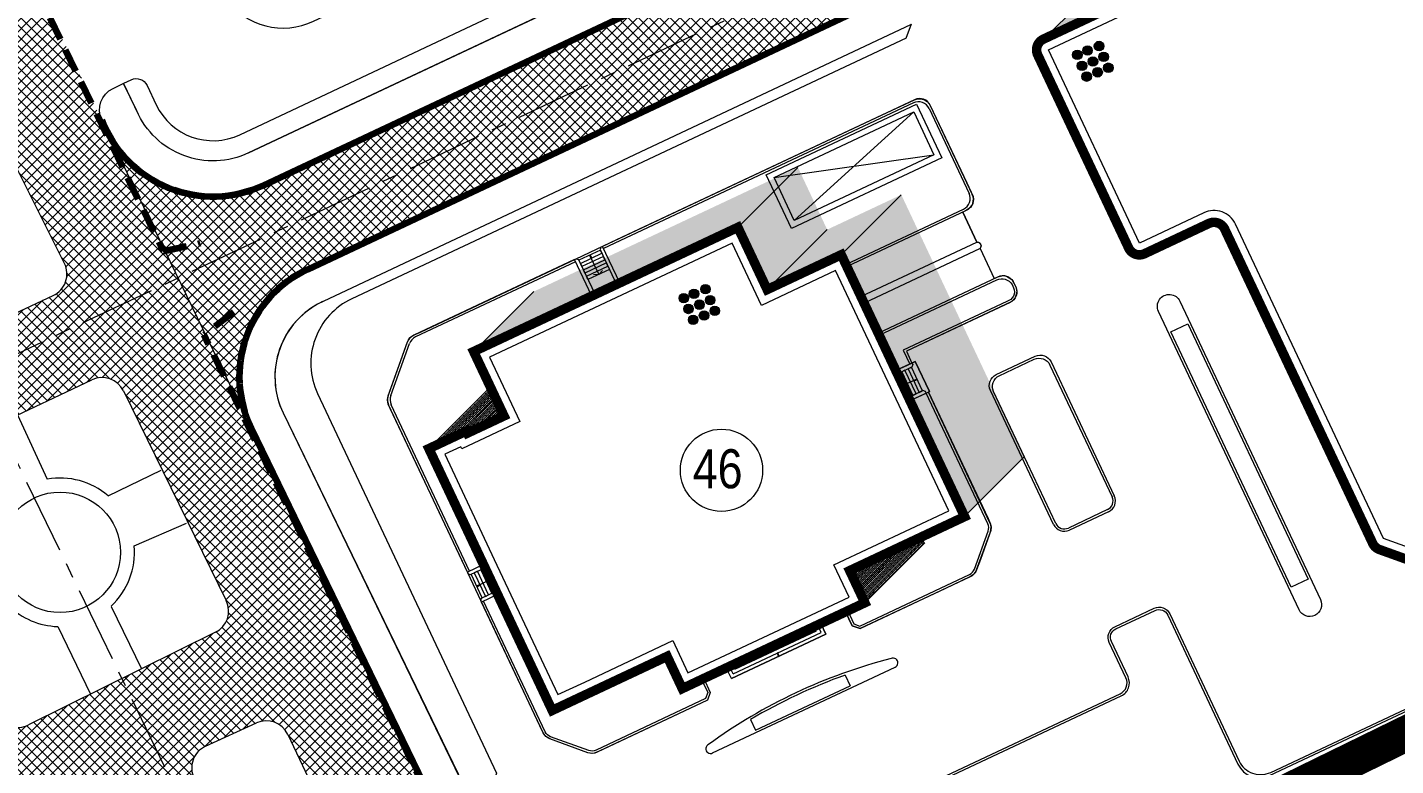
# Model space of a CAD drawing. Header units: millimetres. Extents: x 89040 to 596321, y -313033 to 2401191.
# Drawn here: x 595918.1 to 596033.4, y 1200235.4 to 1200297.7 of the extents above; entities that cross this region are included whole.
import ezdxf

# ---------------------------------------------------------------- set-up
doc = ezdxf.new("R2010")
doc.units = ezdxf.units.MM
doc.header["$MEASUREMENT"] = 0
for name, pattern in [('CENTER', [50.800000000000004, 31.75, -6.349999999999999, 6.349999999999999, -6.349999999999999]), ('DASHDOT2', [0.5, 0.25, -0.125, 0, -0.125]), ('DUONG', [3, 2, -1]), ('HIDDEN', [0.375, 0.25, -0.125])]:
    doc.linetypes.add(name, pattern=pattern)
for name, color, linetype, lineweight in [('BONGDO', 251, 'Continuous', 9), ('BOVIA', 3, 'Continuous', 25), ('CONGTRINH', 7, 'Continuous', 20), ('CONGTRINH2', 30, 'Continuous', 18), ('G-netthay', 1, 'Continuous', 9), ('KICHTHUOC', 2, 'Continuous', 18), ('LEDUONG', 6, 'Continuous', 20), ('LONGDUONG', 4, 'Continuous', 90), ('MANH', 8, 'Continuous', 9), ('MEPDUONG', 7, 'Continuous', 25), ('RANHDAT', 1, 'DASHDOT2', 25), ('SO', 61, 'Continuous', 18), ('tang cao', 7, 'Continuous', 5), ('truc', 8, 'CENTER', 9)]:
    doc.layers.add(name, color=color, linetype=linetype, lineweight=lineweight)
doc.layers.add('DUONG NOI BO CONG TRINH', color=7, linetype='Continuous', lineweight=20, true_color=0x5e5e5e)
doc.styles.add('STYLE2', font='VHELVCN.TTF')
pattern_1 = [(45, (594650.3527654881, 1198136.11866812), (-0.4419417382415922, 0.4419417382415923), []), (135, (594650.3527654881, 1198136.11866812), (-0.4419417382415923, -0.4419417382415922), [])]
pattern_2 = [(45, (27179.21699432831, -3.795911343069747), (-0.4419417382415922, 0.4419417382415923), []), (135, (27179.21699432831, -3.795911343069747), (-0.4419417382415923, -0.4419417382415922), [])]
pattern_3 = [(45, (594650.3527654881, 1198136.11866812), (-0.1767766952966369, 0.1767766952966369), []), (45, (594650.5295421833, 1198136.11866812), (-0.1767766952966369, 0.1767766952966369), [0.3125, -0.0625, 0, -0.0625])]

msp = doc.modelspace()

# ---------------------------------------------------------------- hatches: boundary and pattern name
at = {"layer": 'BONGDO'}
h = msp.add_hatch(dxfattribs=at)
h.set_pattern_fill('ANSI35', color=256, style=0)
h.set_pattern_definition(pattern_3)
h.paths.add_polyline_path([(596059.3600646277, 1200263.820028995), (596064.4097821949, 1200268.869746563), (596041.39580217, 1200317.015467618), (596008.2372497418, 1200301.193723241), (596003.1877176563, 1200296.144191156), (596036.3382707557, 1200311.957936204)])
h = msp.add_hatch(dxfattribs=at)
h.set_pattern_fill('ANSI35', color=256, style=0)
h.set_pattern_definition(pattern_3)
h.paths.add_polyline_path([(595997.0570761608, 1200256.437270604), (596002.114607575, 1200261.494802018), (595991.7255928613, 1200283.572582097), (595985.4812837037, 1200280.634233247), (595983.0127663072, 1200285.882701889), (595960.7540208123, 1200275.408531315), (595955.696489398, 1200270.350999901), (595977.9572349008, 1200280.820918133), (595980.4247539716, 1200275.577173189), (595986.6680614472, 1200278.515050683)])
h = msp.add_hatch(dxfattribs=at)
h.set_pattern_fill('ANSI35', color=256, style=0)
h.set_pattern_definition(pattern_3)
h.paths.add_polyline_path([(595951.9227026259, 1200262.165125884), (595956.9802340401, 1200267.222657298), (595958.0969675826, 1200264.849477719)])
h = msp.add_hatch(dxfattribs=at)
h.set_pattern_fill('ANSI35', color=256, style=0)
h.set_pattern_definition(pattern_3)
h.paths.add_polyline_path([(595988.6527645722, 1200249.166951026), (595993.7102959863, 1200254.224482441), (595993.4673689095, 1200254.740728757), (595987.3782598109, 1200251.875411511)])
at = {"layer": 'DUONG NOI BO CONG TRINH'}
h = msp.add_hatch(dxfattribs=at)
h.set_pattern_fill('NET', color=256, scale=5, angle=45, style=0)
h.set_pattern_definition(pattern_1)
h.paths.add_polyline_path([(595925.0451197465, 1200288.445026297), (595936.945767983, 1200263.871241082), (595936.2530274832, 1200265.770624282), (595936.0124330557, 1200267.078490529), (595935.9459374329, 1200268.229790137), (595935.9832160597, 1200269.092450465), (595936.1817802583, 1200270.388779408), (595936.7764856272, 1200272.219922163), (595937.3565670933, 1200273.350602297), (595938.1133428816, 1200274.446739759), (595939.5471033535, 1200275.914510199), (595940.4287001612, 1200276.570059491), (595942.3120534109, 1200277.572187762), (595945.5342314932, 1200279.091193384), (595948.2110769158, 1200280.353117196), (596049.9643682521, 1200328.321856873), (596074.5170916351, 1200339.896550732), (596077.6646039644, 1200341.408469552), (596080.2086631577, 1200343.026239926), (596081.9784701855, 1200344.516051168), (596084.1261692905, 1200346.902090203), (596085.5643509864, 1200349.061087448), (596087.0357103917, 1200352.224014194), (596087.6468357157, 1200353.908168238), (596089.8152206452, 1200359.883856209), (596092.7088450593, 1200367.858176806), (596094.1756830805, 1200371.90052473), (596095.0725189293, 1200374.372046793), (596103.9059467771, 1200398.71542228), (596114.7561151091, 1200428.616580283), (596115.6179753874, 1200430.831295922), (596116.5673230711, 1200432.297770049), (596117.545875838, 1200433.303432909), (596118.7801348323, 1200434.178181174), (596119.6955106603, 1200434.629465718), (596120.979309726, 1200435.040499273), (596122.7681160187, 1200435.243052765), (596124.5147252344, 1200435.050059633), (596100.9005418787, 1200440.333102285), (596103.2986284912, 1200439.368718926), (596104.3138731247, 1200438.639606227), (596105.7564790926, 1200437.043437627), (596106.5394515564, 1200435.600849175), (596106.9025765792, 1200434.515697753), (596107.1539326629, 1200432.526095417), (596107.0796341716, 1200431.43831989), (596106.6741345157, 1200429.797256086), (596105.7787515523, 1200427.32973792), (596079.8850022452, 1200355.971113275), (596079.3207820983, 1200354.451550818), (596078.6154123041, 1200353.025206269), (596077.5891441084, 1200351.529209079), (596077.1034466351, 1200350.961911648), (596075.6068632065, 1200349.577286487), (596074.3711951786, 1200348.733516639), (596071.4823235162, 1200347.310286677), (596065.8760281785, 1200344.66735574), (595947.1076921333, 1200288.677349726), (595941.8389849938, 1200286.193565291), (595939.2361912064, 1200284.966551049), (595938.0053084913, 1200284.386285863), (595935.9719329431, 1200283.686719213), (595933.7385576979, 1200283.435364522), (595931.859721075, 1200283.612588426), (595929.0434546762, 1200284.599787405), (595926.9456070943, 1200286.079494746), (595926.0179164142, 1200287.052745957)])
h = msp.add_hatch(dxfattribs=at)
h.set_pattern_fill('NET', color=256, scale=5, angle=45, style=0)
h.set_pattern_definition(pattern_2)
h.paths.add_polyline_path([(595810.1231967779, 1200324.610406546), (595818.802346296, 1200328.685269117), (595827.2029031743, 1200327.369663982), (595835.4944599244, 1200326.799554892), (595840.1525740138, 1200326.791251856), (595843.8367138072, 1200326.943266332), (595847.0587437641, 1200327.191544895), (595850.9018787062, 1200327.76908508), (595853.3695631555, 1200328.892747491), (595855.0295119643, 1200330.206003743), (595856.7955761503, 1200332.535043321), (595857.5979283877, 1200334.440486701), (595858.0298784586, 1200337.34779139), (595857.891335913, 1200339.006603277), (595854.8548250273, 1200346.197983155), (595889.0355967165, 1200362.801503947), (595889.6251019469, 1200361.584227826), (595891.1185441595, 1200358.50040185), (595892.9174590782, 1200355.920541642), (595895.2602106512, 1200354.118573911), (595896.9651440652, 1200353.369269509), (595898.5031159223, 1200352.990376314), (595901.5505506232, 1200352.96205319), (595904.467232519, 1200353.854004316), (595906.2509028099, 1200354.959902598), (595908.9442161762, 1200357.620455672), (595911.7702661391, 1200360.787826934), (595915.3953445728, 1200365.300212201), (595918.9535419897, 1200370.3356825), (595921.4400125177, 1200374.30863209), (595924.5998595125, 1200380.077064081), (595933.1062333314, 1200384.231052791), (595933.0022470026, 1200383.358830707), (595933.1896111144, 1200382.287238274), (595933.6347315024, 1200381.462830652), (595934.1551044058, 1200380.919053186), (595934.8188617448, 1200380.623283621), (595932.4794608008, 1200375.715798706), (595929.2069621806, 1200369.761473444), (595927.618232046, 1200370.166223576), (595926.2344439022, 1200369.828014397), (595925.126186496, 1200368.836465767), (595924.5702460756, 1200367.964383557), (595921.4987369668, 1200363.465091338), (595918.2681155164, 1200359.227012747), (595915.3210736242, 1200355.723989234), (595912.2992700066, 1200352.436513532), (595909.5220015869, 1200349.651942796), (595906.9740434403, 1200347.27492914), (595905.3634020602, 1200345.852011036), (595903.0948989176, 1200342.938072346), (595902.1895067951, 1200340.373483236), (595901.9842319695, 1200338.357705778), (595902.152932302, 1200336.528622167), (595902.9840912906, 1200333.999097311), (595904.0456636086, 1200331.90745243), (595910.2303829173, 1200319.036146513), (595920.9365285937, 1200296.928903353), (595963.5167318955, 1200209.004552549), (595964.8591246655, 1200206.232630301), (595965.4346752694, 1200205.255064455), (595967.4333712492, 1200203.35760968), (595969.7917128537, 1200202.418533096), (595973.1371340326, 1200202.568906158), (595927.6236376934, 1200180.422966774), (595930.9578917549, 1200184.284814708), (595931.2731185947, 1200187.708074128), (595929.9360371773, 1200191.161925928), (595927.3499077284, 1200196.502054327), (595906.9811175223, 1200238.561803146), (595883.5312488109, 1200286.983706355), (595879.8285520201, 1200294.629447481), (595868.867679185, 1200317.262679676), (595867.817815033, 1200318.969803082), (595865.5220705147, 1200321.151875024), (595862.6296992628, 1200322.515026831), (595859.8675385062, 1200322.90407121), (595856.4440493188, 1200322.432773105), (595851.2452811591, 1200321.622943274), (595846.7432909746, 1200321.139357106), (595842.941972343, 1200320.886085349), (595837.9963682514, 1200320.767283826), (595830.3173094773, 1200321.053934858), (595823.0121730769, 1200321.863044979), (595816.0294820538, 1200323.13699062)])
edge = h.paths.add_edge_path(flags=16)
edge.add_arc((595945.7288704867, 1200202.143017455), 5, 0, 360)
edge = h.paths.add_edge_path(flags=16)
edge.add_line((595892.4231735965, 1200337.60836309), (595883.558788853, 1200355.225613473))
edge.add_arc((595881.7722020486, 1200354.326665427), 2.000000000000235, 26.70994282851439, 115.5861520820951)
edge.add_line((595880.908466507, 1200356.13053929), (595865.1189503196, 1200348.570162376))
edge.add_arc((595865.9826858612, 1200346.766288512), 1.999999999999899, 115.5861520821008, 205.8948835864992)
edge.add_line((595864.183492299, 1200345.892845597), (595872.7158165312, 1200328.317223244))
edge.add_arc((595874.5150100932, 1200329.190666159), 2, 205.8948835864968, 295.0033109118431)
edge.add_line((595875.3603513597, 1200327.378099431), (595891.4819280584, 1200334.896848315))
edge.add_arc((595890.636586792, 1200336.709415043), 2, 295.0033109118436, 386.7099428284974)
edge = h.paths.add_edge_path(flags=16)
edge.add_line((595879.1593257679, 1200320.093794528), (595894.8910002946, 1200327.331502841))
edge.add_arc((595895.7269199918, 1200325.514571841), 1.999999999999998, 26.511608429328078, 114.70585104970101, ccw=False)
edge.add_line((595897.5166078741, 1200326.407330086), (595906.2774519337, 1200308.844707121))
edge.add_arc((595904.4877640513, 1200307.951948876), 1.999999999999958, -64.54415459864498, 26.511608429313583, ccw=False)
edge.add_line((595905.3473948471, 1200306.146115302), (595889.6442367319, 1200298.670942338))
edge.add_arc((595888.7846059361, 1200300.476775911), 2, 206.2793245791068, 295.45584540135786, ccw=False)
edge.add_line((595886.991313424, 1200299.591280589), (595878.2019529527, 1200317.391368206))
edge.add_arc((595879.9952454648, 1200318.276863528), 2, 114.70585104969271, 206.2793245791068, ccw=False)
edge = h.paths.add_edge_path(flags=16)
edge.add_line((595921.2130952923, 1200277.784503163), (595911.2360813601, 1200297.638096629))
edge.add_arc((595909.449038674, 1200296.740055183), 2.000000000000139, 26.6808718854185, 116.4492501617534)
edge.add_line((595908.558228777, 1200298.530713645), (595893.2032432095, 1200290.891974376))
edge.add_arc((595894.0940531065, 1200289.101315914), 1.999999999999488, 116.4492501617591, 205.2287437658427)
edge.add_line((595892.2848264335, 1200288.248849582), (595901.5490916872, 1200268.586893222))
edge.add_arc((595903.35831836, 1200269.439359553), 2, 205.2287437658327, 294.8668638118605)
edge.add_line((595904.1993406945, 1200267.624784828), (595920.2670749406, 1200275.071886992))
edge.add_arc((595919.4260526062, 1200276.886461717), 1.999999999999643, 294.8668638118659, 386.6808718854185)
edge = h.paths.add_edge_path(flags=16)
edge.add_line((595907.6875858536, 1200260.472818845), (595923.532441483, 1200267.971408592))
edge.add_arc((595924.3879741131, 1200266.163629867), 2, 26.081542762728475, 115.3258881901549, ccw=False)
edge.add_line((595926.1843126151, 1200267.042929581), (595934.847001607, 1200249.345753607))
edge.add_arc((595933.050663105, 1200248.466453893), 2, -63.602352418413204, 26.0815427627291, ccw=False)
edge.add_line((595933.9398599113, 1200246.674993863), (595918.1990175792, 1200238.861977388))
edge.add_arc((595917.3098207728, 1200240.653437418), 2, 205.9533577232159, 296.3976475815854, ccw=False)
edge.add_line((595915.511519554, 1200239.778158761), (595906.7448172651, 1200257.789761464))
edge.add_arc((595908.543118484, 1200258.66504012), 2, 115.3258881901539, 205.9533577232161, ccw=False)
edge = h.paths.add_edge_path(flags=16)
edge.add_line((595933.1025810153, 1200237.062262932), (595937.3928166201, 1200239.027827142))
edge.add_arc((595938.2258480205, 1200237.209570096), 2, 25.410298068309203, 114.614803670828, ccw=False)
edge.add_line((595940.0323643876, 1200238.067765071), (595944.4675268114, 1200228.73166577))
edge.add_arc((595942.6610104443, 1200227.873470794), 1.999999999999889, -65.47774101942088, 25.410298068320117, ccw=False)
edge.add_line((595943.4911038933, 1200226.0538706), (595939.280835715, 1200224.133165138))
edge.add_arc((595938.4507422661, 1200225.952765331), 2, 205.9176913612265, 294.5222589805807, ccw=False)
edge.add_line((595936.6518965387, 1200225.078606279), (595932.1367666883, 1200234.369846834))
edge.add_arc((595933.9356124158, 1200235.244005886), 2, 114.61480367082169, 205.9176913612253, ccw=False)
edge = h.paths.add_edge_path(flags=16)
edge.add_line((595921.4670687729, 1200231.719637084), (595925.8918994237, 1200233.76049081))
edge.add_arc((595926.7295502286, 1200231.944357244), 2, 25.319333401046777, 114.7604524215061, ccw=False)
edge.add_line((595928.5374268169, 1200232.799683054), (595932.9619315251, 1200223.447739755))
edge.add_arc((595931.154054937, 1200222.592413945), 2, -65.34688709148679, 25.319333401047174, ccw=False)
edge.add_line((595931.9883018783, 1200220.774714288), (595927.7363044401, 1200218.823228054))
edge.add_arc((595926.9020574986, 1200220.64092771), 2, 206.3968006842257, 294.6531129085124, ccw=False)
edge.add_line((595925.1105843255, 1200219.751757384), (595920.5132464044, 1200229.014333192))
edge.add_arc((595922.3047195775, 1200229.903503518), 2, 114.76045242150471, 206.396800684225, ccw=False)
h = msp.add_hatch(dxfattribs=at)
h.set_pattern_fill('NET', color=256, scale=5, angle=45, style=0)
h.set_pattern_definition(pattern_2)
edge = h.paths.add_edge_path()
edge.add_arc((596124.822954957, 1200204.217700057), 58.19772888753035, 79.44760466580969, 96.17337848788827)
edge.add_line((596118.5645208375, 1200262.077942452), (595979.697536832, 1200194.31331503))
edge.add_arc((595979.3245907043, 1200195.357117603), 1.10842799779583, 112.97630742079761, 289.66158817081765, ccw=False)
edge.add_line((595978.8919153322, 1200196.377609959), (596102.5872201351, 1200258.000111165))
edge.add_line((596102.5872201351, 1200258.000111165), (596099.0200547006, 1200265.160537977))
edge.add_line((596099.0200547003, 1200265.160537977), (595974.281221079, 1200203.018424479))
edge.add_arc((595971.1592231406, 1200209.283656228), 6.999999999990956, 295.20455389929367, 296.4873173899272, ccw=False)
edge.add_line((595974.1401815851, 1200202.950103769), (595927.6236376936, 1200180.422966774))
edge.add_line((595927.6236376934, 1200180.422966774), (595927.3804645619, 1200180.304643686))
edge.add_line((595927.3804645619, 1200180.304643686), (595866.990945738, 1200151.881630334))
edge.add_arc((595888.197905852, 1200188.979838717), 42.73186425277148, 240.2458241828597, 289.992441059452)
edge.add_line((595902.8077665004, 1200148.823093402), (595937.9323510777, 1200165.536111251))
edge.add_arc((595939.6509977095, 1200161.92415143), 4.000000000000091, 25.8400835431475, 115.4460900260865, ccw=False)
edge.add_line((595943.251053981, 1200163.667594816), (595945.9359663316, 1200158.123488468))
edge.add_arc((595942.3168536479, 1200156.358147381), 4.026711533427636, 25.67784091548822, 26.002326171269317, ccw=False)
edge.add_arc((595942.3168578292, 1200156.35814942), 4.026706881169951, -66.3056438343229, 25.67784054040419, ccw=False)
edge.add_line((595943.9350205068, 1200152.670885143), (595986.4073384276, 1200170.829689655))
edge.add_arc((595985.1657014107, 1200175.61940727), 4.948035702445559, 210.2930725451223, 284.53286762705096, ccw=False)
edge.add_line((595980.8932875978, 1200173.12350312), (595977.5894614828, 1200179.945611608))
edge.add_arc((595981.1895177542, 1200181.689054995), 4.000000000000143, 115.44609010416539, 205.8400835440186, ccw=False)
edge.add_line((595979.4708711173, 1200185.301014814), (596135.4809731861, 1200261.431180069))
h.paths.add_polyline_path([(595954.2138328685, 1200174.410029166), (595962.3139594794, 1200178.332776786), (595966.2367070991, 1200170.232650175), (595958.136580488, 1200166.309902555)])
h = msp.add_hatch(dxfattribs=at)
h.set_pattern_fill('NET', color=256, scale=5, angle=45, style=0)
h.set_pattern_definition(pattern_1)
edge = h.paths.add_edge_path()
edge.add_line((596165.3526169341, 1200245.768241577), (596040.3615255682, 1200181.430349236))
edge.add_line((596040.3615255683, 1200181.430349236), (595974.4460032823, 1200149.660716166))
edge.add_line((595974.4460032823, 1200149.660716166), (595887.2941582344, 1200108.94041715))
edge.add_line((595887.2941582344, 1200108.94041715), (595863.941566013, 1200113.354068338))
edge.add_arc((595864.3579150317, 1200115.292499628), 1.982640251780915, 257.8778083758706, 442.3411715980368)
edge.add_arc((595864.7335325279, 1200222.914556967), 105.657162487947, 262.2789344452771, 269.93959920161046, ccw=False)
edge.add_arc((596216.0666567059, 1202243.377775035), 2156.368809286879, 258.3430800473823, 260.2406115842742, ccw=False)
edge.add_arc((595818.4629829859, 1200314.059375547), 186.5068465838279, 243.9254116997073, 258.2148047023701, ccw=False)
edge.add_arc((595793.6038214305, 1200256.652396701), 124.0499713534397, 222.2389117473547, 242.5841609688209, ccw=False)
edge.add_arc((595887.0083538124, 1200328.604582381), 241.7572814305172, 211.500887900212, 219.9823404877563, ccw=False)
edge.add_line((595680.8783431844, 1200202.283555457), (595666.7609275276, 1200228.393358313))
edge.add_line((595666.7609275276, 1200228.393358313), (595664.4958584136, 1200232.803796163))
edge.add_arc((595663.5971119957, 1200232.341329947), 1.01075225686485, 27.22890432784813, 110.4666921600584)
edge.add_line((595663.2436895262, 1200233.288279092), (595673.3817796456, 1200238.482670716))
edge.add_line((595673.3817796456, 1200238.482670716), (595688.1964465062, 1200210.578514289))
edge.add_arc((595803.5756297832, 1200269.622027953), 129.6089982969188, 207.1003945666612, 242.7801480424895)
edge.add_arc((595807.4468028286, 1200286.97075853), 146.8759285918933, 244.5331027428364, 253.6875977120216)
edge.add_arc((595845.5873606232, 1200416.236893961), 281.6512591310201, 253.6270504047797, 259.199767328087)
edge.add_arc((597202.605694018, 1207447.900644057), 7443.060682914509, 259.0816022708314, 259.4924601860238)
edge.add_arc((595864.2701717704, 1200224.179525107), 96.42035395324301, 258.6246009222825, 286.4863514402396)
edge.add_line((595891.6330083926, 1200131.723266106), (595943.9350205068, 1200152.670885143))
edge.add_line((595943.9350205068, 1200152.670885143), (595986.4073384276, 1200170.829689655))
edge.add_line((595986.4073384275, 1200170.829689655), (596070.2254142474, 1200211.9926687))
edge.add_line((596070.2254142474, 1200211.9926687), (596143.0499229503, 1200249.768521745))
edge.add_line((596143.0499229503, 1200249.768521745), (596153.1950831242, 1200255.031064351))
edge.add_arc((596124.822954957, 1200204.217700057), 58.19772888750822, 45.710701506108194, 60.822775004913524, ccw=False)
h = msp.add_hatch(dxfattribs=at)
h.set_pattern_fill('NET', color=256, scale=5, angle=45, style=0)
h.set_pattern_definition(pattern_1)
edge = h.paths.add_edge_path()
edge.add_line((595893.9739121065, 1200107.677940448), (596076.7656743346, 1200196.250161444))
edge.add_line((596076.7656743345, 1200196.250161444), (596117.0565938568, 1200216.897341802))
edge.add_line((596117.0565938568, 1200216.897341802), (596167.6351294373, 1200243.639690924))
edge.add_arc((596138.8425358882, 1200215.455556923), 40.29092767213316, 23.551920942186314, 44.388156525469526, ccw=False)
edge.add_line((596175.7771630036, 1200231.555003265), (596124.822954957, 1200204.217700057))
edge.add_line((596124.822954957, 1200204.217700057), (596062.5969549402, 1200172.918951078))
edge.add_line((596062.5969549405, 1200172.918951078), (595917.7231739833, 1200103.189318503))
edge.add_line((595917.7231739833, 1200103.189318503), (595893.9739121065, 1200107.677940448))
at = {"layer": 'G-netthay'}
msp.add_hatch(color=256, dxfattribs=at).paths.add_polyline_path([(595956.2385105955, 1200250.644932438), (595956.21238293, 1200250.700456553), (595955.9409348143, 1200250.572722765), (595955.9670624796, 1200250.51719865)])
at = {"layer": 'LEDUONG'}
for points in [[(595965.6466263152, 1200278.238211305), (595965.5911022001, 1200278.21208364), (595965.4633684126, 1200278.483531755), (595965.5188925276, 1200278.509659421)], [(595992.7935235219, 1200267.84641582), (595992.7673958566, 1200267.901939935), (595993.0388439723, 1200268.029673723), (595993.0649716377, 1200267.974149608)], [(595981.315304244, 1200244.940575776), (595981.2597801287, 1200244.914448111), (595981.3875139162, 1200244.642999995), (595981.4430380315, 1200244.66912766)]]:
    msp.add_hatch(color=256, dxfattribs=at).paths.add_polyline_path(points)
at = {"layer": 'tang cao'}
h = msp.add_hatch(color=256, dxfattribs=at)
edge = h.paths.add_edge_path()
edge.add_arc((596006.5576220251, 1200295.367420521), 0.399280375762523, 23.17727069438273, 383.1772706943827)
h = msp.add_hatch(color=256, dxfattribs=at)
edge = h.paths.add_edge_path()
edge.add_arc((596007.4179949325, 1200295.735772879), 0.399280375762523, 23.17727069438273, 383.1772706943827)
h = msp.add_hatch(color=256, dxfattribs=at)
edge = h.paths.add_edge_path()
edge.add_arc((596008.3833149347, 1200296.116707082), 0.399280375762523, 23.17727069438273, 383.1772706943827)
h = msp.add_hatch(color=256, dxfattribs=at)
edge = h.paths.add_edge_path()
edge.add_arc((596006.9493899161, 1200294.452355172), 0.399280375762523, 23.17727069438273, 383.1772706943827)
h = msp.add_hatch(color=256, dxfattribs=at)
edge = h.paths.add_edge_path()
edge.add_arc((596007.8733742017, 1200294.815592271), 0.399280375762523, 23.17727069438273, 383.1772706943827)
h = msp.add_hatch(color=256, dxfattribs=at)
edge = h.paths.add_edge_path()
edge.add_arc((596008.7750828256, 1200295.201641733), 0.399280375762523, 23.17727069438273, 383.1772706943827)
h = msp.add_hatch(color=256, dxfattribs=at)
edge = h.paths.add_edge_path()
edge.add_arc((596009.1668507166, 1200294.286576385), 0.399280375762523, 23.17727069438273, 383.1772706943827)
h = msp.add_hatch(color=256, dxfattribs=at)
edge = h.paths.add_edge_path()
edge.add_arc((596007.341157807, 1200293.537289824), 0.399280375762523, 23.17727069438273, 383.1772706943827)
h = msp.add_hatch(color=256, dxfattribs=at)
edge = h.paths.add_edge_path()
edge.add_arc((596008.2651420926, 1200293.900526922), 0.399280375762523, 23.17727069438273, 383.1772706943827)
h = msp.add_hatch(color=256, dxfattribs=at)
edge = h.paths.add_edge_path()
edge.add_arc((595973.398091239, 1200274.858161145), 0.399280375762523, 23.17727069438273, 383.1772706943827)
h = msp.add_hatch(color=256, dxfattribs=at)
edge = h.paths.add_edge_path()
edge.add_arc((595974.2584641462, 1200275.226513503), 0.399280375762523, 23.17727069438273, 383.1772706943827)
h = msp.add_hatch(color=256, dxfattribs=at)
edge = h.paths.add_edge_path()
edge.add_arc((595975.2237841483, 1200275.607447706), 0.399280375762523, 23.17727069438273, 383.1772706943827)
h = msp.add_hatch(color=256, dxfattribs=at)
edge = h.paths.add_edge_path()
edge.add_arc((595975.6155520394, 1200274.692382357), 0.399280375762523, 23.17727069438273, 383.1772706943827)
h = msp.add_hatch(color=256, dxfattribs=at)
edge = h.paths.add_edge_path()
edge.add_arc((595973.7898591298, 1200273.943095796), 0.399280375762523, 23.17727069438273, 383.1772706943827)
h = msp.add_hatch(color=256, dxfattribs=at)
edge = h.paths.add_edge_path()
edge.add_arc((595974.7138434155, 1200274.306332895), 0.399280375762523, 23.17727069438273, 383.1772706943827)
h = msp.add_hatch(color=256, dxfattribs=at)
edge = h.paths.add_edge_path()
edge.add_arc((595975.1056113064, 1200273.391267546), 0.399280375762523, 23.17727069438273, 383.1772706943827)
h = msp.add_hatch(color=256, dxfattribs=at)
edge = h.paths.add_edge_path()
edge.add_arc((595976.0073199301, 1200273.777317009), 0.399280375762523, 23.17727069438273, 383.1772706943827)
h = msp.add_hatch(color=256, dxfattribs=at)
edge = h.paths.add_edge_path()
edge.add_arc((595974.1816270208, 1200273.028030448), 0.399280375762523, 23.17727069438273, 383.1772706943827)

# ---------------------------------------------------------------- linework, layer by layer
at = {"layer": 'BONGDO'}
for p, q in [((596003.1797183276, 1200296.136191827), (596008.2372497418, 1200301.193723241)), ((595977.9552348929, 1200280.825170475), (595983.0127663072, 1200285.882701889)), ((595986.6680614472, 1200278.515050683), (595991.7255928613, 1200283.572582097)), ((595980.4237522893, 1200275.576701833), (595985.4812837037, 1200280.634233247)), ((595955.696489398, 1200270.350999901), (595960.7540208123, 1200275.408531315)), ((595951.9227026259, 1200262.165125884), (595956.9802340401, 1200267.222657298)), ((595997.0570761608, 1200256.437270604), (596002.114607575, 1200261.494802018)), ((595988.6527645722, 1200249.166951026), (595993.7102959863, 1200254.224482441))]:
    msp.add_line(p, q, dxfattribs=at)
at = {"layer": 'BOVIA'}
for radius, end in [(3998.499999999323, 298.2640802191599), (4001.499999999323, 298.2763249446107)]:
    msp.add_arc((594272.0271485137, 1203767.653401546), radius, 295.3413872602113, end, dxfattribs=at)
at = {"layer": 'CONGTRINH'}
msp.add_line((596003.2186002693, 1200295.365657511), (596010.8825680623, 1200279.07874259), dxfattribs=at)
at = {"layer": 'CONGTRINH', "const_width": 0.8}
msp.add_lwpolyline([(596012.2131779037, 1200278.599687397, -0.4142146316397034), (596010.8825700051, 1200279.078738461), (596003.2186002693, 1200295.365657511, -0.4142111568548239), (596003.6976515275, 1200296.696256423), (596035.9153245775, 1200311.856742584, -0.4142135623730951), (596037.2459309216, 1200311.377694823), (596059.4748458344, 1200264.138846062), (596059.2353219539, 1200263.47354289), (596035.988238086, 1200252.534295579, -0.1989123673796591), (596035.223720874, 1200252.498241863), (596032.0113529918, 1200253.654765464, -0.198912367379658), (596031.4452638596, 1200254.169866941), (596018.9727465636, 1200280.675315386, 0.4142135623730951), (596017.6421402195, 1200281.154363147)], format="xyb", close=True, dxfattribs=at)
msp.add_lwpolyline([(595951.9227026259, 1200262.165125884), (595956.5211189747, 1200252.392993718), (595962.3117173394, 1200240.087345805), (595965.4786120238, 1200241.577573326), (595971.9947316777, 1200244.643826487), (595973.2720695523, 1200241.92934533), (595988.6527645722, 1200249.166951026), (595987.3782598109, 1200251.875411511), (595997.0599092742, 1200256.431249932), (595986.6680614472, 1200278.515050683), (595980.4237522893, 1200275.576701833), (595977.9552348929, 1200280.825170475), (595955.696489398, 1200270.350999901), (595958.2511651473, 1200264.922037586), (595955.1747531684, 1200263.474387994), (595955.08959731, 1200263.655353405), (595951.9227026259, 1200262.165125884)], dxfattribs=at)
at = {"layer": 'CONGTRINH'}
for centre, start, end in [((596004.123430819, 1200295.791429371), 115.1999999982664, 205.1995293978049), ((596011.7873986121, 1200279.50451445), 205.1995293978049, 295.1999999982664)]:
    msp.add_arc(centre, 1.000000000188709, start, end, dxfattribs=at)
at = {"layer": 'CONGTRINH2'}
msp.add_lwpolyline([(596004.123430819, 1200295.79142937), (596036.3411038693, 1200310.951915531), (596058.3571291361, 1200264.165480297), (596035.5624587943, 1200253.439122632), (596032.350090912, 1200254.595646233), (596019.8775736161, 1200281.101094678, 0.4142135623730426), (596017.2163609279, 1200282.0591902), (596011.7873986121, 1200279.50451445)], format="xyb", dxfattribs=at)
msp.add_lwpolyline([(596011.7873986119, 1200279.50451445), (596004.1234308187, 1200295.791429371)], dxfattribs=at)
msp.add_lwpolyline([(595953.2533089699, 1200261.686078123), (595957.4259460269, 1200252.81877301), (595962.7907651004, 1200241.417952149), (595965.0528327321, 1200242.482400378), (595972.4737794386, 1200245.974432831), (595973.7511173133, 1200243.259951674), (595987.3221582283, 1200249.645998787), (595986.0476534669, 1200252.354459272), (595995.7293029302, 1200256.910297693), (595986.1890136861, 1200277.184444339), (595979.9445316681, 1200274.246014147), (595977.4760142716, 1200279.494482789), (595957.0270957422, 1200269.87195214), (595959.5817714913, 1200264.442989825), (595954.6957054074, 1200262.14378165), (595954.6105495491, 1200262.324747061)], close=True, dxfattribs=at)
at = {"layer": 'DUONG NOI BO CONG TRINH'}
msp.add_line((595936.9458167199, 1200263.871140444), (595924.741024159, 1200289.072956767), dxfattribs=at)
at = {"layer": 'G-netthay'}
for p, q in [((595989.4768134787, 1200272.546148784), (595987.2627611628, 1200277.251249457)), ((595987.2627611628, 1200277.251249457), (595989.4768134787, 1200272.546148784)), ((595955.9409348143, 1200250.572722765), (595957.1172099828, 1200251.126235845)), ((595987.7905154487, 1200248.65068903), (595987.7479375195, 1200248.741171735)), ((595985.0334563616, 1200247.46383386), (595985.2144217722, 1200247.548989718)), ((595977.6937035413, 1200243.567934918), (595984.5703891414, 1200246.803857535)), ((595977.8374178697, 1200243.967116821), (595984.1712072381, 1200246.947571863)), ((595984.1712072381, 1200246.947571863), (595984.128629309, 1200247.038054568)), ((595984.5703891414, 1200246.803857535), (595984.4000774247, 1200247.165788356)), ((595977.6937035413, 1200243.567934918), (595977.5233918247, 1200243.929865739)), ((595979.0302037593, 1200239.318546588), (595979.4500154841, 1200238.42640126))]:
    msp.add_line(p, q, dxfattribs=at)
for points in [[(595992.3309260246, 1200266.480850886), (595992.4214087297, 1200266.523428815), (595991.4846942886, 1200268.514048331), (595991.3942115832, 1200268.471470401)], [(595994.4330777081, 1200255.202510659), (595994.4330777081, 1200255.202510659), (595997.0570761607, 1200256.437270604), (595992.4586598121, 1200266.20940277), (595992.4586598121, 1200266.20940277)], [(595954.9086318995, 1200263.570197547), (595954.9086318995, 1200263.570197547), (595951.9227026259, 1200262.165125884), (595956.5211189747, 1200252.392993718), (595956.5211189747, 1200252.392993718)], [(595957.5855672034, 1200250.130926087), (595957.4950844981, 1200250.088348158), (595956.5583700568, 1200252.078967673), (595956.648852762, 1200252.121545602)], [(595964.9357157921, 1200241.322105751), (595962.3117173394, 1200240.087345805), (595957.7133009908, 1200249.859477971), (595957.7133009908, 1200249.859477971)], [(595977.8374178697, 1200243.967116821), (595977.7948399405, 1200244.057599527)]]:
    msp.add_lwpolyline(points, dxfattribs=at)
for points in [[(595991.4846942886, 1200268.514048331), (595991.7561424043, 1200268.641782118), (595992.6928568457, 1200266.651162603), (595992.4214087297, 1200266.523428815)], [(595956.5583700568, 1200252.078967673), (595956.2869219409, 1200251.951233886), (595957.2236363823, 1200249.96061437), (595957.4950844981, 1200250.088348158)], [(595956.2385105955, 1200250.644932438), (595956.21238293, 1200250.700456553), (595955.9409348143, 1200250.572722765), (595955.9670624796, 1200250.51719865)], [(595981.315304244, 1200244.940575776), (595981.2597801287, 1200244.914448111), (595981.3875139162, 1200244.642999995), (595981.4430380315, 1200244.66912766)]]:
    msp.add_lwpolyline(points, close=True, dxfattribs=at)
at = {"layer": 'KICHTHUOC'}
for points in [[(595917.2637084647, 1200265.004726015), (595919.7718305712, 1200259.588125224)], [(595924.9011075102, 1200258.197730429), (595929.3598600177, 1200260.349893571)], [(595927.0915578223, 1200253.960658284), (595931.4973593572, 1200255.870158241)], [(595925.1615700498, 1200248.850130545), (595927.7084810635, 1200243.582029422)], [(595920.649850207, 1200247.161576269), (595923.4256658882, 1200241.456240673)]]:
    msp.add_lwpolyline(points, dxfattribs=at)
at = {"layer": 'LEDUONG'}
for p, q in [((595936.7260653948, 1200287.099869674), (595973.2756200588, 1200304.330133678)), ((595992.1474834473, 1200296.787077776), (595992.5844850928, 1200298.00089654)), ((595921.2130952923, 1200277.784503163), (595911.2360813601, 1200297.638096629)), ((595926.1922219136, 1200292.959292552), (595927.4410663625, 1200290.380539307)), ((595992.8397180613, 1200291.586900766), (595966.5544877226, 1200279.218010245)), ((595992.7439099954, 1200291.320780197), (595966.6396435808, 1200279.037044834)), ((595994.1703209083, 1200291.107860437), (595997.7043484829, 1200283.597823879)), ((595992.7704579418, 1200290.559766753), (595982.7108986144, 1200281.405245127)), ((595994.0745128426, 1200290.841739867), (595997.4382257276, 1200283.693632732)), ((595981.0077517211, 1200285.024539347), (595994.4736048353, 1200286.940472532)), ((595987.0512628094, 1200277.700706336), (595996.9591814636, 1200282.363018956)), ((595987.1364186677, 1200277.519740926), (595997.2253042189, 1200282.267210103)), ((595998.1007328527, 1200279.584641529), (595996.9085508363, 1200282.118157276)), ((595965.4633684126, 1200278.483531755), (595966.2297711374, 1200276.854843061)), ((595998.3562004276, 1200279.041745297), (595999.5484878895, 1200276.508005467)), ((595964.2019373861, 1200278.110984087), (595950.642392412, 1200271.730346553)), ((595964.2870932444, 1200277.930018676), (595950.8025065977, 1200271.584653853)), ((595989.776355721, 1200271.909589117), (595999.865241272, 1200276.657058295)), ((595904.1993406945, 1200267.624784828), (595920.2670749405, 1200275.071886992)), ((595948.4917195718, 1200266.621283194), (595950.1272909347, 1200271.16425742)), ((595948.7079576935, 1200266.631480725), (595950.2874051202, 1200271.018564721)), ((595907.6875858536, 1200260.472818845), (595923.5324414829, 1200267.971408592)), ((595993.0388439723, 1200268.029673723), (595991.8625688041, 1200267.476160644)), ((595926.1843126151, 1200267.042929581), (595934.847001607, 1200249.345753607)), ((595955.1638783956, 1200251.754324781), (595948.527773288, 1200265.856765982)), ((595955.3448438062, 1200251.839480639), (595948.7440114098, 1200265.866963514)), ((595939.6458577812, 1200265.178725343), (595955.8416796754, 1200231.735786715)), ((596009.1045538848, 1200257.022538838), (596005.8018637965, 1200255.468410851)), ((596009.1897097433, 1200256.841573428), (596005.8870196547, 1200255.28744544)), ((595984.9695710447, 1200246.660143206), (595984.6715255405, 1200247.293522143)), ((595985.3687529479, 1200246.516428878), (595984.9429736562, 1200247.421255931)), ((595933.9398599113, 1200246.674993863), (595918.1990175792, 1200238.861977388)), ((595977.4062748847, 1200242.769571112), (595985.3687529479, 1200246.516428878)), ((595977.549989213, 1200243.168753015), (595984.9695710447, 1200246.660143206)), ((595977.549989213, 1200243.168753015), (595977.251943709, 1200243.802131952)), ((595977.4062748847, 1200242.769571112), (595976.9804955933, 1200243.674398164)), ((595986.9926818224, 1200243.065404354), (595987.4124935473, 1200242.173259027)), ((595933.1025810153, 1200237.062262932), (595937.3928166201, 1200239.027827142)), ((595940.0323643876, 1200238.067765071), (595944.4675268114, 1200228.73166577))]:
    msp.add_line(p, q, dxfattribs=at)
at = {"layer": 'LEDUONG', "elevation": -1.095072040847026}
msp.add_lwpolyline([(595936.0065347564, 1200288.639138119), (595971.6273872133, 1200305.477037937)], dxfattribs=at)
at = {"layer": 'LEDUONG'}
for points, elevation in [([(595973.2743964758, 1200304.329556854), (595936.7260653948, 1200287.099869674, -0.4234458210521483), (595927.3104844465, 1200290.650179406), (595926.1922219136, 1200292.959292552)], -1.095072040847026), ([(595926.2163582147, 1200292.970701729), (595926.8492159995, 1200293.269852233, -0.4142135623731028), (595928.1806564125, 1200292.793127547), (595928.9499001482, 1200291.165779843)], -1.095072040837982), ([(595924.3588262926, 1200289.88046304), (595924.3588262926, 1200289.88046304, -0.4142135623730611), (595925.3122756651, 1200292.543343866), (595926.2163582147, 1200292.970701729)], -1.095072040837982)]:
    msp.add_lwpolyline(points, format="xyb", dxfattribs=dict(at, elevation=elevation))
for points in [[(595934.8077268307, 1200300.087896137, 0.3593684182409469), (595942.2116150653, 1200298.209794293), (595951.9983086318, 1200302.835943148)], [(595992.5646142456, 1200297.945703139), (595942.5422849646, 1200274.346582587, 0.3976784348430599), (595939.645838958, 1200265.17876421), (595965.288754734, 1200212.109886795, 0.3745490266881671), (595973.5011164466, 1200208.427173099), (596070.6366316039, 1200256.670559663)], [(595992.1474834473, 1200296.787077776), (595945.4242231597, 1200274.800780383, 0.4142135623730977), (595942.549936593, 1200266.817142318), (595957.6225311637, 1200234.786248405), (595956.6644279917, 1200232.125051975), (595955.8408442005, 1200231.737511897)], [(595988.3286006841, 1200274.986225179), (595998.1007328527, 1200279.584641529, -0.6666666666667312), (595998.3562004276, 1200279.041745297), (595988.584068259, 1200274.443328947)], [(595989.776355721, 1200271.909589117), (595999.865248704, 1200276.657061792, -0.3905618103399469), (596001.1528049036, 1200276.269500246), (596001.3658549399, 1200275.816745872, -0.4142135623730946), (596000.8868071787, 1200274.486139528), (595992.1551547749, 1200270.37733579), (595992.6237183746, 1200269.381587455)], [(595989.8615115792, 1200271.728623707), (595999.7694391519, 1200276.390940523, -0.3870787960819408), (596001.0569953514, 1200276.003378977), (596001.1848895295, 1200275.731590013, -0.4574223581375952), (596000.62068591, 1200274.58194908), (595991.889033506, 1200270.473145343), (595992.4427529642, 1200269.296431597)], [(596004.5564133107, 1200255.766493201), (595999.2341721664, 1200267.076831356, -0.4142135623730966), (595999.7132199275, 1200268.4074377), (596003.0159100157, 1200269.961565688, -0.4142135623730927), (596004.3465163598, 1200269.482517927), (596009.6687575043, 1200258.172179771)], [(596004.7373787212, 1200255.851649059), (595999.5002934353, 1200266.981021804, -0.4142135623730966), (595999.9793411965, 1200268.311628148), (596002.9201004634, 1200269.695444419, -0.4142135623730913), (596004.2507068077, 1200269.216396658), (596009.4877920937, 1200258.087023913)], [(595987.0329242726, 1200248.40471204), (595987.5864373515, 1200247.228436872), (595988.2517405237, 1200246.988912992), (595997.5585983502, 1200251.368387855, 0.1989123673796591), (595998.0736998277, 1200251.934476987), (595999.2302234295, 1200255.146844869, 0.198912367379658), (595999.1941697131, 1200255.911362081), (595994.0057141968, 1200266.937391305)], [(595987.2138896831, 1200248.489867899), (595987.7321300508, 1200247.388551058), (595988.2415429929, 1200247.205151114), (595997.4734424918, 1200251.549353265, 0.198912367379654), (595997.8855236737, 1200252.002224571), (595999.0420472757, 1200255.214592453, 0.1989123673796679), (595999.0132043025, 1200255.826206223), (595993.8247487862, 1200266.852235446)], [(595959.8174688166, 1200223.662109215), (595967.6188689629, 1200227.333139067, -0.1989115382391519), (595969.1478976134, 1200227.405243783), (595974.6456196062, 1200225.425942075, 0.1989123673796632), (595976.17465403, 1200225.498049508), (596010.1674320878, 1200241.493836682, 0.4142135623730946), (596010.646479849, 1200242.824443026), (596009.2399956394, 1200245.813374114, -0.4142135623730951), (596009.7190434007, 1200247.143980458), (596013.0217334889, 1200248.698108446, -0.4142135623730934), (596014.352339833, 1200248.219060685), (596020.1868492037, 1200235.820097135, 0.4142135623730951), (596022.848061892, 1200234.862001613), (596067.7559976324, 1200255.994072116)], [(595959.9026240977, 1200223.481143533), (595967.704024244, 1200227.152173385, -0.1989115382391534), (595969.0801500293, 1200227.21706763), (595974.5778720222, 1200225.237765921, 0.1989123673796624), (595976.2598098883, 1200225.317084098), (596010.2525879461, 1200241.312871271, 0.4142135623730951), (596010.8274452594, 1200242.909598884), (596009.4209610501, 1200245.898529972, -0.4142135623730951), (596009.8041992591, 1200246.963015048), (596013.1068893471, 1200248.517143035, -0.4142135623730951), (596014.1713744225, 1200248.133904827), (596020.0910396514, 1200235.553975866, 0.4142135623730951), (596022.7522523399, 1200234.595880345), (596067.8411534908, 1200255.813106706)], [(595975.0803587826, 1200242.780261652), (595975.6338718617, 1200241.603986484), (595975.3943479811, 1200240.938683311), (595966.0874901547, 1200236.559208448, -0.1989123673796591), (595965.3229729427, 1200236.523154732), (595962.1106050605, 1200237.679678333, -0.198912367379658), (595961.5445159283, 1200238.19477981), (595956.3560604119, 1200249.220809034)], [(595974.8993933722, 1200242.695105794), (595975.4176337398, 1200241.593788953), (595975.2342337954, 1200241.084376011), (595966.0023342962, 1200236.740173859, -0.198912367379654), (595965.3907205268, 1200236.711330885), (595962.1783526444, 1200237.867854486, -0.1989123673796679), (595961.7254813387, 1200238.279935668), (595956.5370258226, 1200249.305964892)], [(595986.9926818224, 1200243.065404354, 0.0486122031762528), (595979.0302037593, 1200239.318546588, 0.0486122031762528)]]:
    msp.add_lwpolyline(points, format="xyb", dxfattribs=at)
for points in [[(595975.0803587826, 1200242.780261652), (595975.6338718617, 1200241.603986484), (595975.3943479811, 1200240.938683311), (595966.2787620961, 1200236.649214192), (595965.8598367228, 1200236.483858913), (595965.661710863, 1200236.464035501), (595965.3229729427, 1200236.523154732), (595962.1106050605, 1200237.679678333), (595961.7763304672, 1200237.880928007), (595961.7763304672, 1200237.880928007), (595961.5445159283, 1200238.19477981), (595961.2661949049, 1200238.786242091), (595954.7454204771, 1200252.643593123), (595948.6718380473, 1200265.550612785), (595948.5000687985, 1200265.921456749), (595948.4545444789, 1200266.074202452), (595948.4326003405, 1200266.282545274), (595948.4543670799, 1200266.490053558), (595948.5676895332, 1200266.83229788), (595950.0954638706, 1200271.07585435), (595950.2041849422, 1200271.329034025), (595950.3285406084, 1200271.498532014), (595950.458922638, 1200271.618498426), (595950.8330008904, 1200271.820040094), (595951.2127744817, 1200271.998747981), (595964.3376614437, 1200278.174850981), (595967.7674349352, 1200279.788779878), (595990.1206807583, 1200290.307418932), (595992.8397180613, 1200291.586900766), (595993.0895273171, 1200291.666469237), (595993.3926110952, 1200291.673961861), (595993.6785425482, 1200291.592784242), (595993.9161067237, 1200291.441486281), (595994.0732390111, 1200291.271610323), (595994.1703209083, 1200291.107860437), (595997.2450619076, 1200284.573837478), (595997.7672856982, 1200283.423908334), (595997.7995249276, 1200283.172037156), (595997.7404070875, 1200282.833303099), (595997.5485773046, 1200282.509526373), (595997.2253042189, 1200282.267210103), (595996.9085508363, 1200282.118157276), (595998.1007328527, 1200279.584641529), (595998.2157365648, 1200279.569082954), (595998.4094320505, 1200279.398349271), (595998.4403632586, 1200279.259971001), (595998.3562004276, 1200279.041745297), (595999.5484878895, 1200276.508005467), (595999.865241272, 1200276.657058295), (596000.298788968, 1200276.756815177), (596000.5847101734, 1200276.714716159), (596001.0304534687, 1200276.434682298), (596001.3658549399, 1200275.816745872), (596001.4610278874, 1200275.39096658), (596001.3239158151, 1200274.885571265), (596001.0326479098, 1200274.570448116), (595992.1551547749, 1200270.37733579), (595992.6237183746, 1200269.381587455), (595992.8951664905, 1200269.509321242), (595994.0873485068, 1200266.975805496), (595994.0057141968, 1200266.937391305), (595999.0303267443, 1200256.259546113), (595999.2429771124, 1200255.786550117), (595999.2882325355, 1200255.53268924), (595999.2603201331, 1200255.24641183), (595999.1580481771, 1200254.946370394), (595998.388130337, 1200252.807841325), (595998.0736998277, 1200251.934476987), (595997.9712905019, 1200251.72826937), (595997.7852853383, 1200251.51539715), (595997.5585983502, 1200251.368387855), (595995.3932091297, 1200250.349433033), (595988.2517405237, 1200246.988912992), (595987.5864373515, 1200247.228436872), (595987.0329242726, 1200248.40471204), (595985.1239390669, 1200247.506411789), (595984.9429736562, 1200247.421255931), (595985.3687529479, 1200246.516428878), (595977.4062748847, 1200242.769571112), (595976.9804955933, 1200243.674398164), (595975.0803587826, 1200242.780261652)], [(595966.3469065005, 1200278.954552399), (595967.730689198, 1200276.013864479), (595968.0021373137, 1200276.141598267), (595966.5544877226, 1200279.218010245), (595966.4187636647, 1200279.154143351), (595966.3469065005, 1200278.954552399)], [(595964.5372523955, 1200278.102993817), (595965.921035093, 1200275.162305896), (595965.6495869772, 1200275.034572109), (595964.2019373861, 1200278.110984087), (595964.3376614437, 1200278.174850981), (595964.5372523955, 1200278.102993817)], [(595966.5382675786, 1200277.185681308), (595966.2297711374, 1200276.854843061), (595965.7782128543, 1200276.828026704)], [(595992.4586598121, 1200266.20940277), (595994.0873485068, 1200266.975805496), (595992.8951664905, 1200269.509321242), (595991.2664777958, 1200268.742918517)], [(595992.4586598121, 1200266.20940277), (595994.0873485068, 1200266.975805496), (595992.8951664905, 1200269.509321242), (595991.2664777958, 1200268.742918517)], [(595991.2664777958, 1200268.742918517), (595992.6237183746, 1200269.381587455), (595992.6875852684, 1200269.245863397), (595992.6157281044, 1200269.046272445)], [(595992.6157281044, 1200269.046272445), (595991.3942115832, 1200268.471470401)], [(595993.5524425458, 1200267.05565293), (595992.3309260246, 1200266.480850886)], [(595992.4586598121, 1200266.20940277), (595993.8159003909, 1200266.848071708), (595993.7520334973, 1200266.983795766), (595993.5524425458, 1200267.05565293)], [(595917.2637084647, 1200265.004726015), (595919.7718305712, 1200259.588125224)], [(595924.9011075102, 1200258.197730429), (595929.3598600177, 1200260.349893571)], [(595927.0915578223, 1200253.960658284), (595931.4973593572, 1200255.870158241)], [(595956.5211189747, 1200252.392993718), (595955.1638783956, 1200251.754324781), (595955.2277452893, 1200251.618600723), (595955.4273362408, 1200251.546743559)], [(595955.4273362408, 1200251.546743559), (595956.648852762, 1200252.121545602)], [(595957.7133009908, 1200249.859477971), (595956.3560604119, 1200249.220809034), (595956.292193518, 1200249.356533092), (595956.3640506822, 1200249.556124043)], [(595956.3640506822, 1200249.556124043), (595957.5855672034, 1200250.130926087)], [(595925.1615700498, 1200248.850130545), (595927.7084810635, 1200243.582029422)], [(595920.649850207, 1200247.161576269), (595923.4256658882, 1200241.456240673)], [(595979.4500154841, 1200238.42640126), (595987.4124935473, 1200242.173259027)]]:
    msp.add_lwpolyline(points, dxfattribs=at)
for points in [[(595980.3424465815, 1200285.264057763), (595993.0099763578, 1200291.225071892), (595995.1389099746, 1200286.700954116), (595982.4713801983, 1200280.739939987)], [(595981.0077517211, 1200285.024539347), (595992.7704579418, 1200290.559766753), (595994.4736048353, 1200286.940472532), (595982.7108986144, 1200281.405245127)], [(595966.7513968275, 1200278.0949667), (595966.62366304, 1200278.366414816), (595964.814008935, 1200277.514856233), (595964.9417427225, 1200277.243408117)], [(595965.6466263152, 1200278.238211305), (595965.5911022001, 1200278.21208364), (595965.4633684126, 1200278.483531755), (595965.5188925276, 1200278.509659421)], [(596014.4271933732, 1200272.015757302), (596015.8749166573, 1200272.697004169), (596026.0116996904, 1200251.155243696), (596024.5639764061, 1200250.47399683)], [(595992.02759052, 1200268.769515906), (595991.7561424043, 1200268.641782118), (595992.6928568457, 1200266.651162603), (595992.9643049614, 1200266.77889639)], [(595992.02759052, 1200268.769515906), (595992.2990386358, 1200268.897249693), (595993.2357530772, 1200266.906630178), (595992.9643049614, 1200266.77889639)], [(595992.5704867516, 1200269.024983481), (595992.2990386358, 1200268.897249693), (595993.2357530772, 1200266.906630178), (595993.507201193, 1200267.034363965)], [(595992.7935235219, 1200267.84641582), (595992.7673958566, 1200267.901939935), (595993.0388439723, 1200268.029673723), (595993.0649716377, 1200267.974149608)]]:
    msp.add_lwpolyline(points, close=True, dxfattribs=at)
for points in [[(596025.2345695787, 1200248.579186866), (596013.3946693797, 1200273.740255549, -0.9999999999999998), (596015.2043234848, 1200274.591814132), (596027.0442236839, 1200249.43074545, -0.9999999999999709)], [(595990.8668168883, 1200244.461850354, 0.0941033011992417), (595975.4847569934, 1200237.223602396, 1.000000000000145), (595975.8253804266, 1200236.499740754), (595991.2074403216, 1200243.737988712, 1.000000000000072)]]:
    msp.add_lwpolyline(points, format="xyb", close=True, dxfattribs=at)
msp.add_circle((595920.8529809498, 1200253.420222315), 5.080594633708538, dxfattribs=at)
msp.add_circle((595920.8529809498, 1200253.420222315), 5.080594633708538, dxfattribs=at)
for centre, radius, start, end in [((595933.7411648376, 1200293.431565234), 5.299999999999998, 205.3000000017778, 295.2999999989272), ((595993.169689287, 1200290.415953144), 1.000000000188709, 25.20047060156795, 115.1999999982664), ((595993.2654973528, 1200290.682073713), 1.000000000188709, 25.20047060156795, 115.1999999982664), ((595996.533402172, 1200283.267846008), 1.000000000188709, 295.1999999982664, 25.20047060156795), ((595996.7995249272, 1200283.172037156), 1.000000000188709, 295.1999999982664, 25.20047060156795), ((595919.4260526062, 1200276.886461717), 1.999999999999643, 294.8668638135104, 26.68087188991694), ((595945.945937433, 1200268.229790137), 6.999999999999986, 115.2402210185244, 205.8400835432935), ((595951.0681717036, 1200270.8255195), 1.000000000188709, 115.1999999982664, 160.2000000042027), ((595951.2282858893, 1200270.679826801), 1.000000000188709, 115.1999999982664, 160.2000000042027), ((595924.3879741131, 1200266.163629867), 2, 26.0815427668844, 115.3258881934905), ((595949.4326003407, 1200266.282545274), 1.000000000188709, 160.2000000042027, 205.1999999922311), ((595949.6488384627, 1200266.292742805), 1.000000000188709, 160.2000000042027, 205.1999999922311), ((595920.8529809498, 1200253.420222315), 6.261941586296585, 49.72438888529511, 99.94217458710196), ((596008.7639304516, 1200257.74640048), 0.8000000001509675, 295.1999999982664, 25.19999999223115), ((596008.7639304516, 1200257.74640048), 1.000000000188709, 295.1999999982664, 25.19999999223115), ((596005.4612403633, 1200256.192272493), 1.000000000188709, 205.1999999922311, 295.1999999982664), ((596005.4612403633, 1200256.192272493), 0.8000000001509675, 205.1999999922311, 295.1999999982664), ((595920.8529809498, 1200253.420222315), 6.261941586296585, 313.3676953370602, 4.951063390831369), ((595920.8529809498, 1200253.420222315), 6.261941586296585, 225.9801132277417, 268.1410595653919), ((595933.050663105, 1200248.466453893), 2, 296.3976475804718, 26.0815427668844), ((595917.3098207728, 1200240.653437418), 2, 205.9533577253081, 296.3976475804718), ((595938.2258480205, 1200237.209570096), 2, 25.41029806734245, 114.6148036756416), ((595933.9356124158, 1200235.244005886), 2, 114.6148036756416, 205.917691360485)]:
    msp.add_arc(centre, radius, start, end, dxfattribs=at)
at = {"layer": 'LONGDUONG', "linetype": 'DUONG'}
for p, q in [((595904.2239943284, 1200330.854088657), (595929.5389943284, 1200278.824088657)), ((595929.5389943284, 1200278.824088657), (595932.6429943283, 1200279.484088657)), ((595935.4669943283, 1200273.674088657), (595932.9779943284, 1200271.754088657)), ((595954.3599943282, 1200227.804088657), (595932.9779943284, 1200271.754088657))]:
    msp.add_line(p, q, dxfattribs=at)
at = {"layer": 'LONGDUONG'}
for p, q in [((595938.0053084913, 1200284.386285863), (595972.3102009665, 1200300.558366739)), ((595941.6817937795, 1200277.275069509), (595990.4583685648, 1200300.269419741)), ((595936.9458167199, 1200263.871140444), (595952.6911292815, 1200231.358463711))]:
    msp.add_line(p, q, dxfattribs=at)
for centre, radius, start, end in [((595933.7385576979, 1200293.483205978, -2.190144081675965), 10.04784145566934, 201.0117192424921, 295.1281016597932), ((595945.945937433, 1200268.229790137), 10, 115.2402210124911, 205.8400835432935)]:
    msp.add_arc(centre, radius, start, end, dxfattribs=at)
at = {"layer": 'MANH'}
for points in [[(595966.4959292526, 1200278.637862931), (595966.3681954651, 1200278.909311047), (595964.5585413601, 1200278.057752464), (595964.6862751476, 1200277.786304348)], [(595966.4959292526, 1200278.637862931), (595966.62366304, 1200278.366414816), (595964.814008935, 1200277.514856233), (595964.6862751476, 1200277.786304348)], [(595966.7513968275, 1200278.0949667), (595966.879130615, 1200277.823518584), (595965.0694765098, 1200276.971960001), (595964.9417427225, 1200277.243408117)], [(595967.0068644023, 1200277.552070468), (595966.879130615, 1200277.823518584), (595965.0694765098, 1200276.971960001), (595965.1972102976, 1200276.700511885)], [(595967.0068644023, 1200277.552070468), (595967.1345981898, 1200277.280622353), (595965.3249440847, 1200276.429063769), (595965.1972102976, 1200276.700511885)], [(595956.0154738252, 1200251.823500098), (595955.7440257095, 1200251.69576631), (595956.6807401507, 1200249.705146795), (595956.9521882666, 1200249.832880583)], [(595956.0154738252, 1200251.823500098), (595956.2869219409, 1200251.951233886), (595957.2236363823, 1200249.96061437), (595956.9521882666, 1200249.832880583)], [(595955.4725775935, 1200251.568032523), (595955.7440257095, 1200251.69576631), (595956.6807401507, 1200249.705146795), (595956.4092920349, 1200249.577413008)]]:
    msp.add_lwpolyline(points, close=True, dxfattribs=at)
at = {"layer": 'MEPDUONG'}
msp.add_arc((594272.0271485137, 1203767.653401546), 3984.49999999954, 295.48420839009, 298.1698218788029, dxfattribs=at)
at = {"layer": 'RANHDAT', "linetype": 'HIDDEN', "ltscale": 40, "const_width": 3}
msp.add_lwpolyline([(595833.2485185933, 1200140.966276772), (595918.3625186089, 1200181.386276771), (596056.8465185908, 1200249.196276772), (596061.3855185932, 1200251.626276772), (596199.1375185932, 1200325.286276772), (596206.9295185931, 1200377.43627678), (596208.4635185923, 1200387.486276764), (596210.872518593, 1200404.016276772), (596209.003518593, 1200404.296276772), (596210.1935185922, 1200414.646276763), (596215.4705185932, 1200462.576276772), (596217.4665185933, 1200464.016276772), (596234.9425185933, 1200639.516276772), (596202.7035185931, 1200829.066276772), (596201.0465185933, 1200838.806276772), (595476.4470820411, 1200810.310191593)], dxfattribs=at)
at = {"layer": 'SO'}
msp.add_lwpolyline([(596005.0538041402, 1200268.540266285, -7.1318935263e-06), (596005.0538041412, 1200268.540343811, -9.2089180339e-06), (596005.053804146, 1200268.540443914, 1.63408115616e-05)], format="xyb", close=True, dxfattribs=at)
at = {"layer": 'SO', "linetype": 'Continuous'}
msp.add_circle((595976.5747017347, 1200260.339875052), 3.467247591789401, dxfattribs=at)
at = {"layer": 'tang cao'}
for centre in [(596006.5576220251, 1200295.367420521), (596007.4179949325, 1200295.735772879), (596008.3833149347, 1200296.116707082), (596006.9493899161, 1200294.452355172), (596007.8733742017, 1200294.815592271), (596008.7750828256, 1200295.201641733), (596009.1668507166, 1200294.286576385), (596007.341157807, 1200293.537289824), (596008.2651420926, 1200293.900526922), (595973.398091239, 1200274.858161145), (595974.2584641462, 1200275.226513503), (595975.2237841483, 1200275.607447706), (595975.6155520394, 1200274.692382357), (595973.7898591298, 1200273.943095796), (595974.7138434155, 1200274.306332895), (595975.1056113064, 1200273.391267546), (595976.0073199301, 1200273.777317009), (595974.1816270208, 1200273.028030448)]:
    msp.add_circle(centre, 0.399280375762523, dxfattribs=at)
at = {"layer": 'truc', "color": 171, "ltscale": 0.2}
for p, q in [((595838.3225255758, 1200423.927612553), (595947.7588573763, 1200197.951274215)), ((595913.6108032598, 1200268.463983328), (596075.0578356052, 1200344.573665527))]:
    msp.add_line(p, q, dxfattribs=at)
at = {"layer": 'truc', "color": 171}
msp.add_arc((594967.5317998702, 1202424.420050656), 2479.561682511931, 293.7343491246984, 298.6237917318689, dxfattribs=at)

# ---------------------------------------------------------------- texts
at = {"layer": 'SO', "linetype": 'Continuous', "style": 'STYLE2'}
msp.add_text('46', height=3.290624999999999, dxfattribs=at).set_placement((595974.156283952, 1200258.821954389))

doc.saveas('drawing.dxf')
